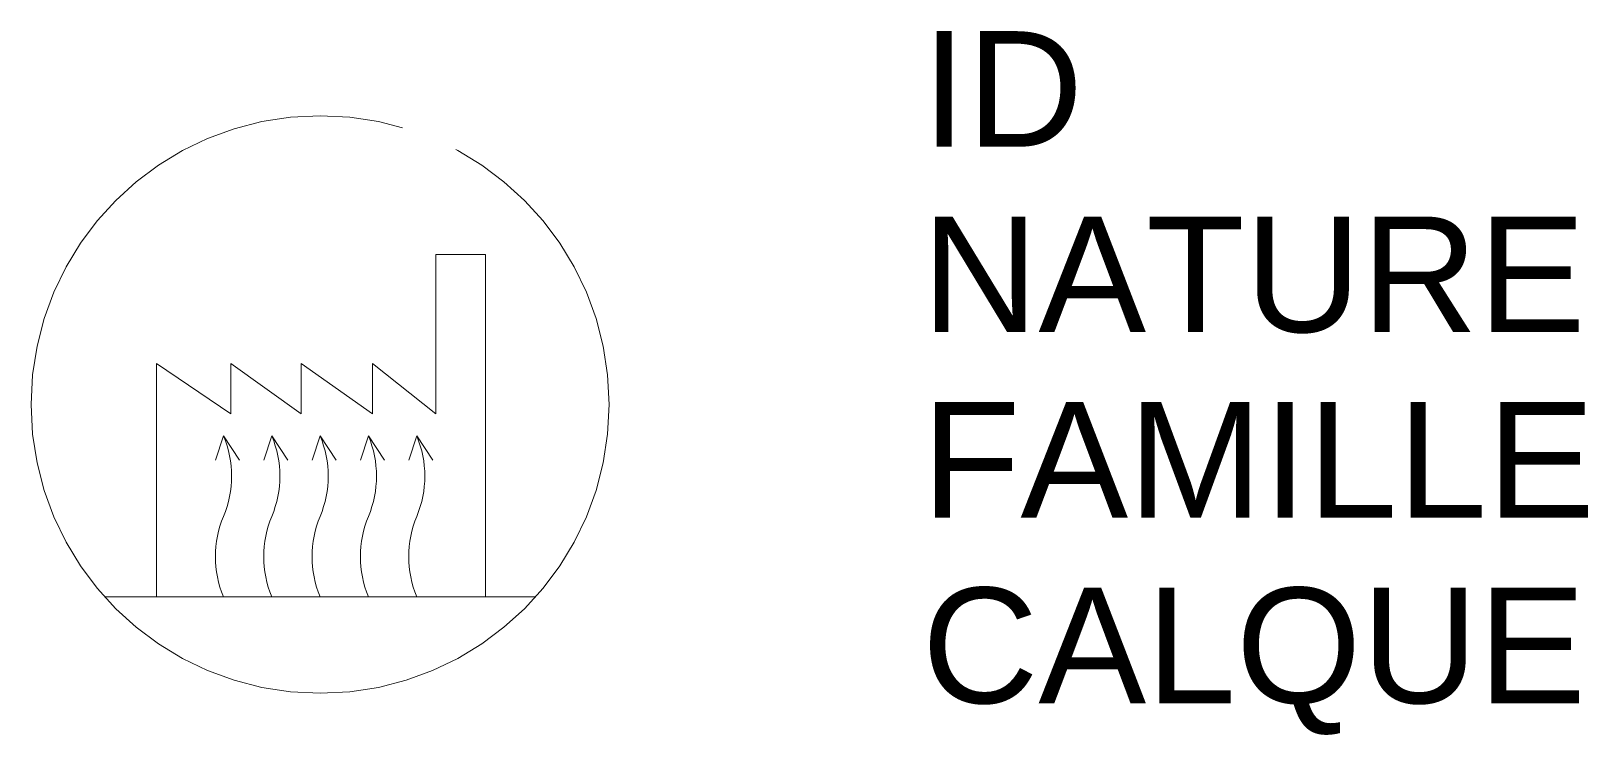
# Model space of a CAD drawing. Header units: metres. Extents: x -0.5 to 2.19, y -0.57 to 0.65.
import ezdxf

# ---------------------------------------------------------------- set-up
doc = ezdxf.new("R2010")
doc.units = ezdxf.units.M
doc.linetypes.add('Socle_Continu', pattern=[2.5, 2.5, 0])
doc.layers.add('CHAUF_SCI', color=6, linetype='Socle_Continu', lineweight=13)
doc.styles.get("Standard").update_dxf_attribs({"font": 'arial.ttf'})

msp = doc.modelspace()

# ---------------------------------------------------------------- linework, layer by layer
at = {"layer": 'CHAUF_SCI', "linetype": 'Socle_Continu'}
for p, q in [((-0.1672, -0.0544), (-0.1811, -0.0962)), ((-0.1672, -0.0544), (-0.1393, -0.0962)), ((-0.0836, -0.0544), (-0.0975, -0.0962)), ((-0.0836, -0.0544), (-0.0557, -0.0962)), ((0, -0.0544), (-0.0139, -0.0962)), ((0, -0.0544), (0.0279, -0.0962)), ((0.0836, -0.0544), (0.0697, -0.0962)), ((0.0836, -0.0544), (0.1115, -0.0962)), ((0.1672, -0.0544), (0.1533, -0.0962)), ((0.1672, -0.0544), (0.195, -0.0962)), ((-0.3729, -0.333), (0.3729, -0.333))]:
    msp.add_line(p, q, dxfattribs=at)
at = {"layer": 'CHAUF_SCI', "linetype": 'Socle_Continu', "flags": 128}
msp.add_lwpolyline([(-0.2831, -0.333), (-0.2831, 0.071), (-0.1545, -0.0162), (-0.1545, 0.071), (-0.033, -0.0162), (-0.033, 0.071), (0.0908, -0.0162), (0.0908, 0.071), (0.2004, -0.0162), (0.2004, 0.2599), (0.2861, 0.2599), (0.2861, -0.333)], dxfattribs=at)
for points in [[(-0.1672, -0.333, -0.2), (-0.1672, -0.1937, 0.2), (-0.1672, -0.0544)], [(-0.0836, -0.333, -0.2), (-0.0836, -0.1937, 0.2), (-0.0836, -0.0544)], [(0, -0.333, -0.2), (0, -0.1937, 0.2), (0, -0.0544)], [(0.0836, -0.333, -0.2), (0.0836, -0.1937, 0.2), (0.0836, -0.0544)], [(0.1672, -0.333, -0.2), (0.1672, -0.1937, 0.2), (0.1672, -0.0544)]]:
    msp.add_lwpolyline(points, format="xyb", dxfattribs=at)
at = {"layer": 'CHAUF_SCI', "linetype": 'Socle_Continu'}
msp.add_circle((0, 0), 0.5, dxfattribs=at)

# ---------------------------------------------------------------- texts
at = {"layer": 'CHAUF_SCI', "linetype": 'Socle_Continu', "flags": 9}
for tag, p, s in [('ID', (1.041, 0.4466), 'EP_2201'), ('NATURE', (1.041, 0.1254), 'Symbole unité de production'), ('FAMILLE', (1.041, -0.1959), 'Chauffage'), ('CALQUE', (1.041, -0.5172), 'CHAUF_SCI')]:
    msp.add_attdef(tag, p, s, height=0.2, dxfattribs=at)

doc.saveas('drawing.dxf')
